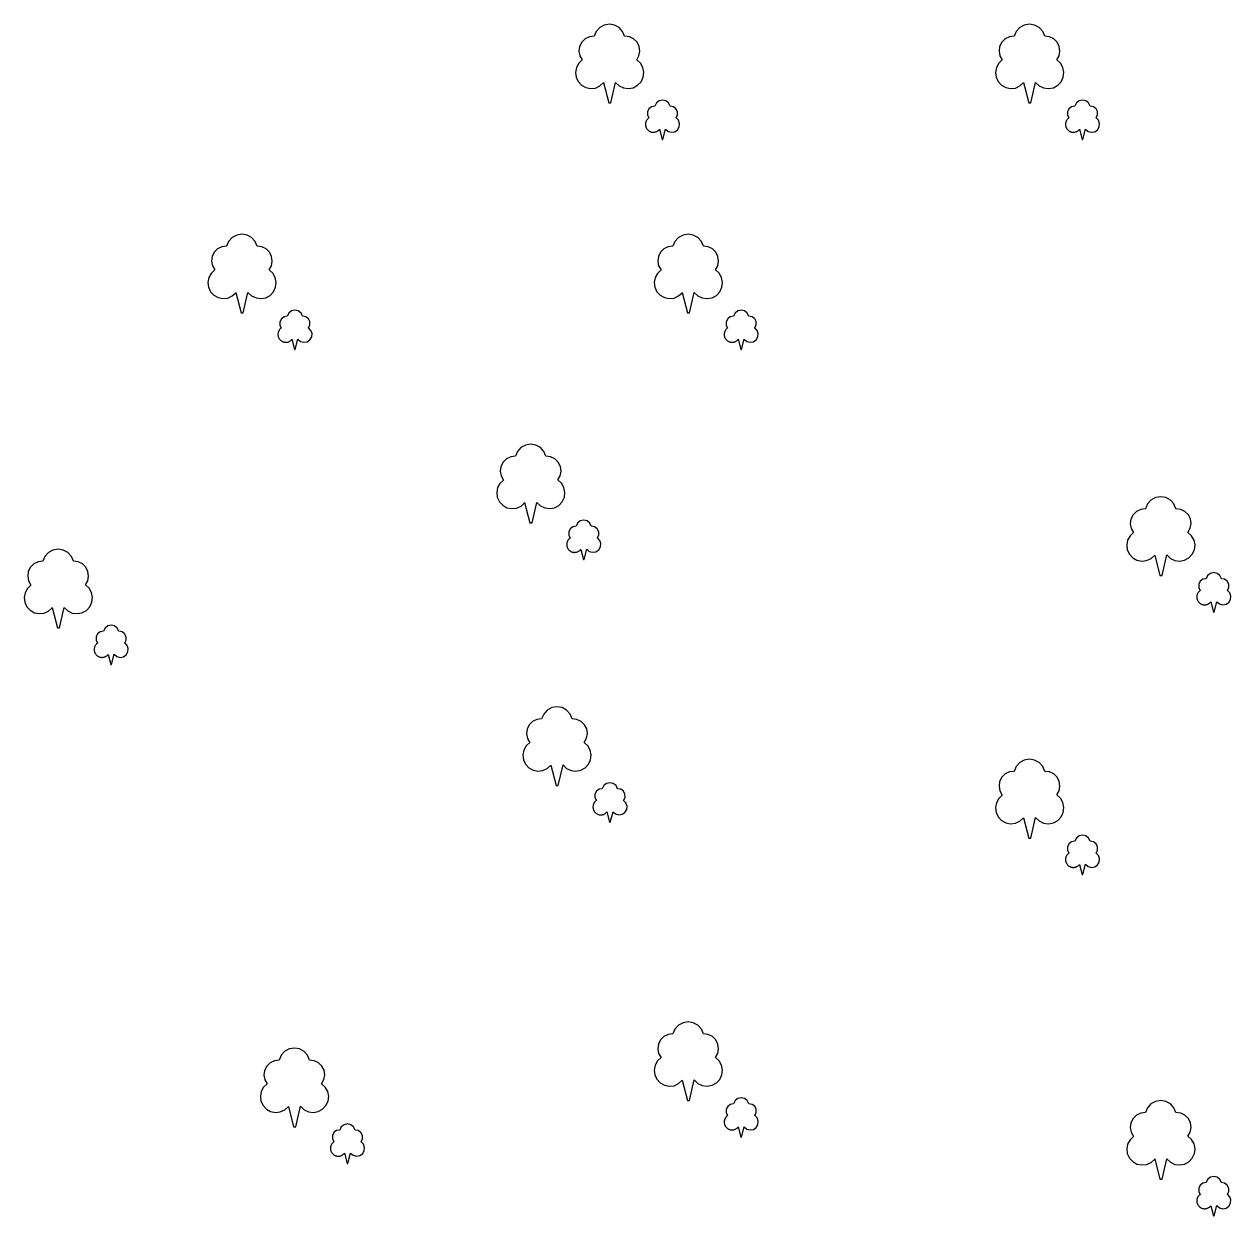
# Model space of a CAD drawing. Extents: x 427500 to 429848, y 434500 to 436505.
# Drawn here: x 429365.87 to 429411.83, y 434760.07 to 434805.46 of the extents above; entities that cross this region are included whole.
import ezdxf

# ---------------------------------------------------------------- set-up
doc = ezdxf.new("R2010")
doc.units = 0
doc.layers.add('LPTIP_Ex_Base', color=8, linetype='Continuous')

msp = doc.modelspace()

# ---------------------------------------------------------------- linework, layer by layer
at = {"layer": 'LPTIP_Ex_Base', "color": 251, "true_color": 0x636466}
for points in [[(429387.126, 434804.097), (429386.99, 434803.969), (429386.901, 434803.806), (429386.866, 434803.623), (429386.888, 434803.439), (429386.967, 434803.27), (429387.094, 434803.134), (429387.256, 434803.043), (429387.439, 434803.007), (429387.624, 434803.028), (429387.793, 434803.106), (429387.93, 434803.232), (429387.931, 434803.235), (429388.132, 434802.461), (429388.212, 434802.461), (429388.393, 434803.244), (429388.393, 434803.244), (429388.529, 434803.113), (429388.699, 434803.031), (429388.885, 434803.007), (429389.07, 434803.041), (429389.236, 434803.131), (429389.364, 434803.269), (429389.444, 434803.439), (429389.467, 434803.626), (429389.43, 434803.811), (429389.338, 434803.975), (429389.199, 434804.102), (429389.287, 434804.259), (429389.319, 434804.436), (429389.294, 434804.615), (429389.212, 434804.775), (429389.083, 434804.901), (429388.92, 434804.979), (429388.741, 434805), (429388.741, 434805), (429388.664, 434805.184), (429388.531, 434805.331), (429388.356, 434805.427), (429388.16, 434805.461), (429387.964, 434805.427), (429387.789, 434805.331), (429387.656, 434805.184), (429387.579, 434805), (429387.399, 434804.978), (429387.236, 434804.9), (429387.107, 434804.773), (429387.025, 434804.611), (429387.001, 434804.431), (429387.036, 434804.254), (429387.126, 434804.097)], [(429403.126, 434804.097), (429402.99, 434803.969), (429402.901, 434803.806), (429402.866, 434803.623), (429402.888, 434803.439), (429402.967, 434803.27), (429403.094, 434803.134), (429403.256, 434803.043), (429403.439, 434803.007), (429403.624, 434803.028), (429403.793, 434803.106), (429403.93, 434803.232), (429403.931, 434803.235), (429404.132, 434802.461), (429404.212, 434802.461), (429404.393, 434803.244), (429404.393, 434803.244), (429404.529, 434803.113), (429404.699, 434803.031), (429404.885, 434803.007), (429405.07, 434803.041), (429405.236, 434803.131), (429405.364, 434803.269), (429405.444, 434803.439), (429405.467, 434803.626), (429405.43, 434803.811), (429405.338, 434803.975), (429405.199, 434804.102), (429405.287, 434804.259), (429405.319, 434804.436), (429405.294, 434804.615), (429405.212, 434804.775), (429405.083, 434804.901), (429404.92, 434804.979), (429404.741, 434805), (429404.741, 434805), (429404.664, 434805.184), (429404.531, 434805.331), (429404.356, 434805.427), (429404.16, 434805.461), (429403.964, 434805.427), (429403.789, 434805.331), (429403.656, 434805.184), (429403.579, 434805), (429403.399, 434804.978), (429403.236, 434804.9), (429403.107, 434804.773), (429403.025, 434804.611), (429403.001, 434804.431), (429403.036, 434804.254), (429403.126, 434804.097)], [(429389.663, 434801.887), (429389.648, 434801.876), (429389.634, 434801.864), (429389.62, 434801.852), (429389.608, 434801.838), (429389.596, 434801.824), (429389.585, 434801.808), (429389.575, 434801.793), (429389.566, 434801.776), (429389.558, 434801.759), (429389.551, 434801.742), (429389.545, 434801.724), (429389.54, 434801.706), (429389.537, 434801.688), (429389.535, 434801.669), (429389.533, 434801.651), (429389.533, 434801.632), (429389.534, 434801.613), (429389.537, 434801.595), (429389.54, 434801.576), (429389.545, 434801.558), (429389.55, 434801.541), (429389.557, 434801.523), (429389.565, 434801.506), (429389.574, 434801.49), (429389.584, 434801.474), (429389.595, 434801.459), (429389.607, 434801.444), (429389.619, 434801.431), (429389.633, 434801.418), (429389.647, 434801.406), (429389.662, 434801.395), (429389.678, 434801.385), (429389.694, 434801.376), (429389.711, 434801.367), (429389.729, 434801.36), (429389.746, 434801.355), (429389.764, 434801.35), (429389.783, 434801.346), (429389.801, 434801.344), (429389.82, 434801.342), (429389.838, 434801.342), (429389.857, 434801.343), (429389.876, 434801.345), (429389.894, 434801.349), (429389.912, 434801.353), (429389.93, 434801.359), (429389.947, 434801.365), (429389.964, 434801.373), (429389.981, 434801.382), (429389.997, 434801.392), (429390.012, 434801.403), (429390.027, 434801.414), (429390.04, 434801.427), (429390.053, 434801.441), (429390.065, 434801.455), (429390.066, 434801.456), (429390.167, 434801.069), (429390.194, 434801.069), (429390.297, 434801.461), (429390.297, 434801.461), (429390.395, 434801.377), (429390.52, 434801.343), (429390.647, 434801.364), (429390.753, 434801.436), (429390.819, 434801.547), (429390.832, 434801.676), (429390.79, 434801.797), (429390.7, 434801.89), (429390.754, 434802.003), (429390.752, 434802.129), (429390.695, 434802.241), (429390.595, 434802.316), (429390.471, 434802.339), (429390.413, 434802.458), (429390.309, 434802.54), (429390.181, 434802.569), (429390.052, 434802.54), (429389.948, 434802.458), (429389.89, 434802.339), (429389.766, 434802.316), (429389.665, 434802.24), (429389.608, 434802.127), (429389.608, 434802.001), (429389.663, 434801.887)], [(429405.663, 434801.887), (429405.648, 434801.876), (429405.634, 434801.864), (429405.62, 434801.852), (429405.608, 434801.838), (429405.596, 434801.824), (429405.585, 434801.808), (429405.575, 434801.793), (429405.566, 434801.776), (429405.558, 434801.759), (429405.551, 434801.742), (429405.545, 434801.724), (429405.54, 434801.706), (429405.537, 434801.688), (429405.535, 434801.669), (429405.533, 434801.651), (429405.533, 434801.632), (429405.534, 434801.613), (429405.537, 434801.595), (429405.54, 434801.576), (429405.545, 434801.558), (429405.55, 434801.541), (429405.557, 434801.523), (429405.565, 434801.506), (429405.574, 434801.49), (429405.584, 434801.474), (429405.595, 434801.459), (429405.607, 434801.444), (429405.619, 434801.431), (429405.633, 434801.418), (429405.647, 434801.406), (429405.662, 434801.395), (429405.678, 434801.385), (429405.694, 434801.376), (429405.711, 434801.367), (429405.729, 434801.36), (429405.746, 434801.355), (429405.764, 434801.35), (429405.783, 434801.346), (429405.801, 434801.344), (429405.82, 434801.342), (429405.838, 434801.342), (429405.857, 434801.343), (429405.876, 434801.345), (429405.894, 434801.349), (429405.912, 434801.353), (429405.93, 434801.359), (429405.947, 434801.365), (429405.964, 434801.373), (429405.981, 434801.382), (429405.997, 434801.392), (429406.012, 434801.403), (429406.027, 434801.414), (429406.04, 434801.427), (429406.053, 434801.441), (429406.065, 434801.455), (429406.066, 434801.456), (429406.167, 434801.069), (429406.194, 434801.069), (429406.297, 434801.461), (429406.297, 434801.461), (429406.395, 434801.377), (429406.52, 434801.343), (429406.647, 434801.364), (429406.753, 434801.436), (429406.819, 434801.547), (429406.832, 434801.676), (429406.79, 434801.797), (429406.7, 434801.89), (429406.754, 434802.003), (429406.752, 434802.129), (429406.695, 434802.241), (429406.595, 434802.316), (429406.471, 434802.339), (429406.413, 434802.458), (429406.309, 434802.54), (429406.181, 434802.569), (429406.052, 434802.54), (429405.948, 434802.458), (429405.89, 434802.339), (429405.766, 434802.316), (429405.665, 434802.24), (429405.608, 434802.127), (429405.608, 434802.001), (429405.663, 434801.887)], [(429373.126, 434796.097), (429372.99, 434795.969), (429372.901, 434795.806), (429372.866, 434795.623), (429372.888, 434795.439), (429372.967, 434795.27), (429373.094, 434795.134), (429373.256, 434795.043), (429373.439, 434795.007), (429373.624, 434795.028), (429373.793, 434795.106), (429373.93, 434795.232), (429373.931, 434795.235), (429374.132, 434794.461), (429374.212, 434794.461), (429374.393, 434795.244), (429374.393, 434795.244), (429374.529, 434795.113), (429374.699, 434795.031), (429374.885, 434795.007), (429375.07, 434795.041), (429375.236, 434795.131), (429375.364, 434795.269), (429375.444, 434795.439), (429375.467, 434795.626), (429375.43, 434795.811), (429375.338, 434795.975), (429375.199, 434796.102), (429375.287, 434796.259), (429375.319, 434796.436), (429375.294, 434796.615), (429375.212, 434796.775), (429375.083, 434796.901), (429374.92, 434796.979), (429374.741, 434797), (429374.741, 434797), (429374.664, 434797.184), (429374.531, 434797.331), (429374.356, 434797.427), (429374.16, 434797.461), (429373.964, 434797.427), (429373.789, 434797.331), (429373.656, 434797.184), (429373.579, 434797), (429373.399, 434796.978), (429373.236, 434796.9), (429373.107, 434796.773), (429373.025, 434796.611), (429373.001, 434796.431), (429373.036, 434796.254), (429373.126, 434796.097)], [(429390.126, 434796.097), (429389.99, 434795.969), (429389.901, 434795.806), (429389.866, 434795.623), (429389.888, 434795.439), (429389.967, 434795.27), (429390.094, 434795.134), (429390.256, 434795.043), (429390.439, 434795.007), (429390.624, 434795.028), (429390.793, 434795.106), (429390.93, 434795.232), (429390.931, 434795.235), (429391.132, 434794.461), (429391.212, 434794.461), (429391.393, 434795.244), (429391.393, 434795.244), (429391.529, 434795.113), (429391.699, 434795.031), (429391.885, 434795.007), (429392.07, 434795.041), (429392.236, 434795.131), (429392.364, 434795.269), (429392.444, 434795.439), (429392.467, 434795.626), (429392.43, 434795.811), (429392.338, 434795.975), (429392.199, 434796.102), (429392.287, 434796.259), (429392.319, 434796.436), (429392.294, 434796.615), (429392.212, 434796.775), (429392.083, 434796.901), (429391.92, 434796.979), (429391.741, 434797), (429391.741, 434797), (429391.664, 434797.184), (429391.531, 434797.331), (429391.356, 434797.427), (429391.16, 434797.461), (429390.964, 434797.427), (429390.789, 434797.331), (429390.656, 434797.184), (429390.579, 434797), (429390.399, 434796.978), (429390.236, 434796.9), (429390.107, 434796.773), (429390.025, 434796.611), (429390.001, 434796.431), (429390.036, 434796.254), (429390.126, 434796.097)], [(429375.663, 434793.887), (429375.648, 434793.876), (429375.634, 434793.864), (429375.62, 434793.852), (429375.608, 434793.838), (429375.596, 434793.824), (429375.585, 434793.808), (429375.575, 434793.793), (429375.566, 434793.776), (429375.558, 434793.759), (429375.551, 434793.742), (429375.545, 434793.724), (429375.54, 434793.706), (429375.537, 434793.688), (429375.535, 434793.669), (429375.533, 434793.651), (429375.533, 434793.632), (429375.534, 434793.613), (429375.537, 434793.595), (429375.54, 434793.576), (429375.545, 434793.558), (429375.55, 434793.541), (429375.557, 434793.523), (429375.565, 434793.506), (429375.574, 434793.49), (429375.584, 434793.474), (429375.595, 434793.459), (429375.607, 434793.444), (429375.619, 434793.431), (429375.633, 434793.418), (429375.647, 434793.406), (429375.662, 434793.395), (429375.678, 434793.385), (429375.694, 434793.376), (429375.711, 434793.367), (429375.729, 434793.36), (429375.746, 434793.355), (429375.764, 434793.35), (429375.783, 434793.346), (429375.801, 434793.344), (429375.82, 434793.342), (429375.838, 434793.342), (429375.857, 434793.343), (429375.876, 434793.345), (429375.894, 434793.349), (429375.912, 434793.353), (429375.93, 434793.359), (429375.947, 434793.365), (429375.964, 434793.373), (429375.981, 434793.382), (429375.997, 434793.392), (429376.012, 434793.403), (429376.027, 434793.414), (429376.04, 434793.427), (429376.053, 434793.441), (429376.065, 434793.455), (429376.066, 434793.456), (429376.167, 434793.069), (429376.194, 434793.069), (429376.297, 434793.461), (429376.297, 434793.461), (429376.395, 434793.377), (429376.52, 434793.343), (429376.647, 434793.364), (429376.753, 434793.436), (429376.819, 434793.547), (429376.832, 434793.676), (429376.79, 434793.797), (429376.7, 434793.89), (429376.754, 434794.003), (429376.752, 434794.129), (429376.695, 434794.241), (429376.595, 434794.316), (429376.471, 434794.339), (429376.413, 434794.458), (429376.309, 434794.54), (429376.181, 434794.569), (429376.052, 434794.54), (429375.948, 434794.458), (429375.89, 434794.339), (429375.766, 434794.316), (429375.665, 434794.24), (429375.608, 434794.127), (429375.608, 434794.001), (429375.663, 434793.887)], [(429392.663, 434793.887), (429392.648, 434793.876), (429392.634, 434793.864), (429392.62, 434793.852), (429392.608, 434793.838), (429392.596, 434793.824), (429392.585, 434793.808), (429392.575, 434793.793), (429392.566, 434793.776), (429392.558, 434793.759), (429392.551, 434793.742), (429392.545, 434793.724), (429392.54, 434793.706), (429392.537, 434793.688), (429392.535, 434793.669), (429392.533, 434793.651), (429392.533, 434793.632), (429392.534, 434793.613), (429392.537, 434793.595), (429392.54, 434793.576), (429392.545, 434793.558), (429392.55, 434793.541), (429392.557, 434793.523), (429392.565, 434793.506), (429392.574, 434793.49), (429392.584, 434793.474), (429392.595, 434793.459), (429392.607, 434793.444), (429392.619, 434793.431), (429392.633, 434793.418), (429392.647, 434793.406), (429392.662, 434793.395), (429392.678, 434793.385), (429392.694, 434793.376), (429392.711, 434793.367), (429392.729, 434793.36), (429392.746, 434793.355), (429392.764, 434793.35), (429392.783, 434793.346), (429392.801, 434793.344), (429392.82, 434793.342), (429392.838, 434793.342), (429392.857, 434793.343), (429392.876, 434793.345), (429392.894, 434793.349), (429392.912, 434793.353), (429392.93, 434793.359), (429392.947, 434793.365), (429392.964, 434793.373), (429392.981, 434793.382), (429392.997, 434793.392), (429393.012, 434793.403), (429393.027, 434793.414), (429393.04, 434793.427), (429393.053, 434793.441), (429393.065, 434793.455), (429393.066, 434793.456), (429393.167, 434793.069), (429393.194, 434793.069), (429393.297, 434793.461), (429393.297, 434793.461), (429393.395, 434793.377), (429393.52, 434793.343), (429393.647, 434793.364), (429393.753, 434793.436), (429393.819, 434793.547), (429393.832, 434793.676), (429393.79, 434793.797), (429393.7, 434793.89), (429393.754, 434794.003), (429393.752, 434794.129), (429393.695, 434794.241), (429393.595, 434794.316), (429393.471, 434794.339), (429393.413, 434794.458), (429393.309, 434794.54), (429393.181, 434794.569), (429393.052, 434794.54), (429392.948, 434794.458), (429392.89, 434794.339), (429392.766, 434794.316), (429392.665, 434794.24), (429392.608, 434794.127), (429392.608, 434794.001), (429392.663, 434793.887)], [(429384.126, 434788.097), (429383.99, 434787.969), (429383.901, 434787.806), (429383.866, 434787.623), (429383.888, 434787.439), (429383.967, 434787.27), (429384.094, 434787.134), (429384.256, 434787.043), (429384.439, 434787.007), (429384.624, 434787.028), (429384.793, 434787.106), (429384.93, 434787.232), (429384.931, 434787.235), (429385.132, 434786.461), (429385.212, 434786.461), (429385.393, 434787.244), (429385.393, 434787.244), (429385.529, 434787.113), (429385.699, 434787.031), (429385.885, 434787.007), (429386.07, 434787.041), (429386.236, 434787.131), (429386.364, 434787.269), (429386.444, 434787.439), (429386.467, 434787.626), (429386.43, 434787.811), (429386.338, 434787.975), (429386.199, 434788.102), (429386.287, 434788.259), (429386.319, 434788.436), (429386.294, 434788.615), (429386.212, 434788.775), (429386.083, 434788.901), (429385.92, 434788.979), (429385.741, 434789), (429385.741, 434789), (429385.664, 434789.184), (429385.531, 434789.331), (429385.356, 434789.427), (429385.16, 434789.461), (429384.964, 434789.427), (429384.789, 434789.331), (429384.656, 434789.184), (429384.579, 434789), (429384.399, 434788.978), (429384.236, 434788.9), (429384.107, 434788.773), (429384.025, 434788.611), (429384.001, 434788.431), (429384.036, 434788.254), (429384.126, 434788.097)], [(429408.126, 434786.097), (429407.99, 434785.969), (429407.901, 434785.806), (429407.866, 434785.623), (429407.888, 434785.439), (429407.967, 434785.27), (429408.094, 434785.134), (429408.256, 434785.043), (429408.439, 434785.007), (429408.624, 434785.028), (429408.793, 434785.106), (429408.93, 434785.232), (429408.931, 434785.235), (429409.132, 434784.461), (429409.212, 434784.461), (429409.393, 434785.244), (429409.393, 434785.244), (429409.529, 434785.113), (429409.699, 434785.031), (429409.885, 434785.007), (429410.07, 434785.041), (429410.236, 434785.131), (429410.364, 434785.269), (429410.444, 434785.439), (429410.467, 434785.626), (429410.43, 434785.811), (429410.338, 434785.975), (429410.199, 434786.102), (429410.287, 434786.259), (429410.319, 434786.436), (429410.294, 434786.615), (429410.212, 434786.775), (429410.083, 434786.901), (429409.92, 434786.979), (429409.741, 434787), (429409.741, 434787), (429409.664, 434787.184), (429409.531, 434787.331), (429409.356, 434787.427), (429409.16, 434787.461), (429408.964, 434787.427), (429408.789, 434787.331), (429408.656, 434787.184), (429408.579, 434787), (429408.399, 434786.978), (429408.236, 434786.9), (429408.107, 434786.773), (429408.025, 434786.611), (429408.001, 434786.431), (429408.036, 434786.254), (429408.126, 434786.097)], [(429386.663, 434785.887), (429386.648, 434785.876), (429386.634, 434785.864), (429386.62, 434785.852), (429386.608, 434785.838), (429386.596, 434785.824), (429386.585, 434785.808), (429386.575, 434785.793), (429386.566, 434785.776), (429386.558, 434785.759), (429386.551, 434785.742), (429386.545, 434785.724), (429386.54, 434785.706), (429386.537, 434785.688), (429386.535, 434785.669), (429386.533, 434785.651), (429386.533, 434785.632), (429386.534, 434785.613), (429386.537, 434785.595), (429386.54, 434785.576), (429386.545, 434785.558), (429386.55, 434785.541), (429386.557, 434785.523), (429386.565, 434785.506), (429386.574, 434785.49), (429386.584, 434785.474), (429386.595, 434785.459), (429386.607, 434785.444), (429386.619, 434785.431), (429386.633, 434785.418), (429386.647, 434785.406), (429386.662, 434785.395), (429386.678, 434785.385), (429386.694, 434785.376), (429386.711, 434785.367), (429386.729, 434785.36), (429386.746, 434785.355), (429386.764, 434785.35), (429386.783, 434785.346), (429386.801, 434785.344), (429386.82, 434785.342), (429386.838, 434785.342), (429386.857, 434785.343), (429386.876, 434785.345), (429386.894, 434785.349), (429386.912, 434785.353), (429386.93, 434785.359), (429386.947, 434785.365), (429386.964, 434785.373), (429386.981, 434785.382), (429386.997, 434785.392), (429387.012, 434785.403), (429387.027, 434785.414), (429387.04, 434785.427), (429387.053, 434785.441), (429387.065, 434785.455), (429387.066, 434785.456), (429387.167, 434785.069), (429387.194, 434785.069), (429387.297, 434785.461), (429387.297, 434785.461), (429387.395, 434785.377), (429387.52, 434785.343), (429387.647, 434785.364), (429387.753, 434785.436), (429387.819, 434785.547), (429387.832, 434785.676), (429387.79, 434785.797), (429387.7, 434785.89), (429387.754, 434786.003), (429387.752, 434786.129), (429387.695, 434786.241), (429387.595, 434786.316), (429387.471, 434786.339), (429387.413, 434786.458), (429387.309, 434786.54), (429387.181, 434786.569), (429387.052, 434786.54), (429386.948, 434786.458), (429386.89, 434786.339), (429386.766, 434786.316), (429386.665, 434786.24), (429386.608, 434786.127), (429386.608, 434786.001), (429386.663, 434785.887)], [(429366.126, 434784.097), (429365.99, 434783.969), (429365.901, 434783.806), (429365.866, 434783.623), (429365.888, 434783.439), (429365.967, 434783.27), (429366.094, 434783.134), (429366.256, 434783.043), (429366.439, 434783.007), (429366.624, 434783.028), (429366.793, 434783.106), (429366.93, 434783.232), (429366.931, 434783.235), (429367.132, 434782.461), (429367.212, 434782.461), (429367.393, 434783.244), (429367.393, 434783.244), (429367.529, 434783.113), (429367.699, 434783.031), (429367.885, 434783.007), (429368.07, 434783.041), (429368.236, 434783.131), (429368.364, 434783.269), (429368.444, 434783.439), (429368.467, 434783.626), (429368.43, 434783.811), (429368.338, 434783.975), (429368.199, 434784.102), (429368.287, 434784.259), (429368.319, 434784.436), (429368.294, 434784.615), (429368.212, 434784.775), (429368.083, 434784.901), (429367.92, 434784.979), (429367.741, 434785), (429367.741, 434785), (429367.664, 434785.184), (429367.531, 434785.331), (429367.356, 434785.427), (429367.16, 434785.461), (429366.964, 434785.427), (429366.789, 434785.331), (429366.656, 434785.184), (429366.579, 434785), (429366.399, 434784.978), (429366.236, 434784.9), (429366.107, 434784.773), (429366.025, 434784.611), (429366.001, 434784.431), (429366.036, 434784.254), (429366.126, 434784.097)], [(429410.663, 434783.887), (429410.648, 434783.876), (429410.634, 434783.864), (429410.62, 434783.852), (429410.608, 434783.838), (429410.596, 434783.824), (429410.585, 434783.808), (429410.575, 434783.793), (429410.566, 434783.776), (429410.558, 434783.759), (429410.551, 434783.742), (429410.545, 434783.724), (429410.54, 434783.706), (429410.537, 434783.688), (429410.535, 434783.669), (429410.533, 434783.651), (429410.533, 434783.632), (429410.534, 434783.613), (429410.537, 434783.595), (429410.54, 434783.576), (429410.545, 434783.558), (429410.55, 434783.541), (429410.557, 434783.523), (429410.565, 434783.506), (429410.574, 434783.49), (429410.584, 434783.474), (429410.595, 434783.459), (429410.607, 434783.444), (429410.619, 434783.431), (429410.633, 434783.418), (429410.647, 434783.406), (429410.662, 434783.395), (429410.678, 434783.385), (429410.694, 434783.376), (429410.711, 434783.367), (429410.729, 434783.36), (429410.746, 434783.355), (429410.764, 434783.35), (429410.783, 434783.346), (429410.801, 434783.344), (429410.82, 434783.342), (429410.838, 434783.342), (429410.857, 434783.343), (429410.876, 434783.345), (429410.894, 434783.349), (429410.912, 434783.353), (429410.93, 434783.359), (429410.947, 434783.365), (429410.964, 434783.373), (429410.981, 434783.382), (429410.997, 434783.392), (429411.012, 434783.403), (429411.027, 434783.414), (429411.04, 434783.427), (429411.053, 434783.441), (429411.065, 434783.455), (429411.066, 434783.456), (429411.167, 434783.069), (429411.194, 434783.069), (429411.297, 434783.461), (429411.297, 434783.461), (429411.395, 434783.377), (429411.52, 434783.343), (429411.647, 434783.364), (429411.753, 434783.436), (429411.819, 434783.547), (429411.832, 434783.676), (429411.79, 434783.797), (429411.7, 434783.89), (429411.754, 434784.003), (429411.752, 434784.129), (429411.695, 434784.241), (429411.595, 434784.316), (429411.471, 434784.339), (429411.413, 434784.458), (429411.309, 434784.54), (429411.181, 434784.569), (429411.052, 434784.54), (429410.948, 434784.458), (429410.89, 434784.339), (429410.766, 434784.316), (429410.665, 434784.24), (429410.608, 434784.127), (429410.608, 434784.001), (429410.663, 434783.887)], [(429368.663, 434781.887), (429368.648, 434781.876), (429368.634, 434781.864), (429368.62, 434781.852), (429368.608, 434781.838), (429368.596, 434781.824), (429368.585, 434781.808), (429368.575, 434781.793), (429368.566, 434781.776), (429368.558, 434781.759), (429368.551, 434781.742), (429368.545, 434781.724), (429368.54, 434781.706), (429368.537, 434781.688), (429368.535, 434781.669), (429368.533, 434781.651), (429368.533, 434781.632), (429368.534, 434781.613), (429368.537, 434781.595), (429368.54, 434781.576), (429368.545, 434781.558), (429368.55, 434781.541), (429368.557, 434781.523), (429368.565, 434781.506), (429368.574, 434781.49), (429368.584, 434781.474), (429368.595, 434781.459), (429368.607, 434781.444), (429368.619, 434781.431), (429368.633, 434781.418), (429368.647, 434781.406), (429368.662, 434781.395), (429368.678, 434781.385), (429368.694, 434781.376), (429368.711, 434781.367), (429368.729, 434781.36), (429368.746, 434781.355), (429368.764, 434781.35), (429368.783, 434781.346), (429368.801, 434781.344), (429368.82, 434781.342), (429368.838, 434781.342), (429368.857, 434781.343), (429368.876, 434781.345), (429368.894, 434781.349), (429368.912, 434781.353), (429368.93, 434781.359), (429368.947, 434781.365), (429368.964, 434781.373), (429368.981, 434781.382), (429368.997, 434781.392), (429369.012, 434781.403), (429369.027, 434781.414), (429369.04, 434781.427), (429369.053, 434781.441), (429369.065, 434781.455), (429369.066, 434781.456), (429369.167, 434781.069), (429369.194, 434781.069), (429369.297, 434781.461), (429369.297, 434781.461), (429369.395, 434781.377), (429369.52, 434781.343), (429369.647, 434781.364), (429369.753, 434781.436), (429369.819, 434781.547), (429369.832, 434781.676), (429369.79, 434781.797), (429369.7, 434781.89), (429369.754, 434782.003), (429369.752, 434782.129), (429369.695, 434782.241), (429369.595, 434782.316), (429369.471, 434782.339), (429369.413, 434782.458), (429369.309, 434782.54), (429369.181, 434782.569), (429369.052, 434782.54), (429368.948, 434782.458), (429368.89, 434782.339), (429368.766, 434782.316), (429368.665, 434782.24), (429368.608, 434782.127), (429368.608, 434782.001), (429368.663, 434781.887)], [(429385.126, 434778.097), (429384.99, 434777.969), (429384.901, 434777.806), (429384.866, 434777.623), (429384.888, 434777.439), (429384.967, 434777.27), (429385.094, 434777.134), (429385.256, 434777.043), (429385.439, 434777.007), (429385.624, 434777.028), (429385.793, 434777.106), (429385.93, 434777.232), (429385.931, 434777.235), (429386.132, 434776.461), (429386.212, 434776.461), (429386.393, 434777.244), (429386.393, 434777.244), (429386.529, 434777.113), (429386.699, 434777.031), (429386.885, 434777.007), (429387.07, 434777.041), (429387.236, 434777.131), (429387.364, 434777.269), (429387.444, 434777.439), (429387.467, 434777.626), (429387.43, 434777.811), (429387.338, 434777.975), (429387.199, 434778.102), (429387.287, 434778.259), (429387.319, 434778.436), (429387.294, 434778.615), (429387.212, 434778.775), (429387.083, 434778.901), (429386.92, 434778.979), (429386.741, 434779), (429386.741, 434779), (429386.664, 434779.184), (429386.531, 434779.331), (429386.356, 434779.427), (429386.16, 434779.461), (429385.964, 434779.427), (429385.789, 434779.331), (429385.656, 434779.184), (429385.579, 434779), (429385.399, 434778.978), (429385.236, 434778.9), (429385.107, 434778.773), (429385.025, 434778.611), (429385.001, 434778.431), (429385.036, 434778.254), (429385.126, 434778.097)], [(429403.126, 434776.097), (429402.99, 434775.969), (429402.901, 434775.806), (429402.866, 434775.623), (429402.888, 434775.439), (429402.967, 434775.27), (429403.094, 434775.134), (429403.256, 434775.043), (429403.439, 434775.007), (429403.624, 434775.028), (429403.793, 434775.106), (429403.93, 434775.232), (429403.931, 434775.235), (429404.132, 434774.461), (429404.212, 434774.461), (429404.393, 434775.244), (429404.393, 434775.244), (429404.529, 434775.113), (429404.699, 434775.031), (429404.885, 434775.007), (429405.07, 434775.041), (429405.236, 434775.131), (429405.364, 434775.269), (429405.444, 434775.439), (429405.467, 434775.626), (429405.43, 434775.811), (429405.338, 434775.975), (429405.199, 434776.102), (429405.287, 434776.259), (429405.319, 434776.436), (429405.294, 434776.615), (429405.212, 434776.775), (429405.083, 434776.901), (429404.92, 434776.979), (429404.741, 434777), (429404.741, 434777), (429404.664, 434777.184), (429404.531, 434777.331), (429404.356, 434777.427), (429404.16, 434777.461), (429403.964, 434777.427), (429403.789, 434777.331), (429403.656, 434777.184), (429403.579, 434777), (429403.399, 434776.978), (429403.236, 434776.9), (429403.107, 434776.773), (429403.025, 434776.611), (429403.001, 434776.431), (429403.036, 434776.254), (429403.126, 434776.097)], [(429387.663, 434775.887), (429387.648, 434775.876), (429387.634, 434775.864), (429387.62, 434775.852), (429387.608, 434775.838), (429387.596, 434775.824), (429387.585, 434775.808), (429387.575, 434775.793), (429387.566, 434775.776), (429387.558, 434775.759), (429387.551, 434775.742), (429387.545, 434775.724), (429387.54, 434775.706), (429387.537, 434775.688), (429387.535, 434775.669), (429387.533, 434775.651), (429387.533, 434775.632), (429387.534, 434775.613), (429387.537, 434775.595), (429387.54, 434775.576), (429387.545, 434775.558), (429387.55, 434775.541), (429387.557, 434775.523), (429387.565, 434775.506), (429387.574, 434775.49), (429387.584, 434775.474), (429387.595, 434775.459), (429387.607, 434775.444), (429387.619, 434775.431), (429387.633, 434775.418), (429387.647, 434775.406), (429387.662, 434775.395), (429387.678, 434775.385), (429387.694, 434775.376), (429387.711, 434775.367), (429387.729, 434775.36), (429387.746, 434775.355), (429387.764, 434775.35), (429387.783, 434775.346), (429387.801, 434775.344), (429387.82, 434775.342), (429387.838, 434775.342), (429387.857, 434775.343), (429387.876, 434775.345), (429387.894, 434775.349), (429387.912, 434775.353), (429387.93, 434775.359), (429387.947, 434775.365), (429387.964, 434775.373), (429387.981, 434775.382), (429387.997, 434775.392), (429388.012, 434775.403), (429388.027, 434775.414), (429388.04, 434775.427), (429388.053, 434775.441), (429388.065, 434775.455), (429388.066, 434775.456), (429388.167, 434775.069), (429388.194, 434775.069), (429388.297, 434775.461), (429388.297, 434775.461), (429388.395, 434775.377), (429388.52, 434775.343), (429388.647, 434775.364), (429388.753, 434775.436), (429388.819, 434775.547), (429388.832, 434775.676), (429388.79, 434775.797), (429388.7, 434775.89), (429388.754, 434776.003), (429388.752, 434776.129), (429388.695, 434776.241), (429388.595, 434776.316), (429388.471, 434776.339), (429388.413, 434776.458), (429388.309, 434776.54), (429388.181, 434776.569), (429388.052, 434776.54), (429387.948, 434776.458), (429387.89, 434776.339), (429387.766, 434776.316), (429387.665, 434776.24), (429387.608, 434776.127), (429387.608, 434776.001), (429387.663, 434775.887)], [(429405.663, 434773.887), (429405.648, 434773.876), (429405.634, 434773.864), (429405.62, 434773.852), (429405.608, 434773.838), (429405.596, 434773.824), (429405.585, 434773.808), (429405.575, 434773.793), (429405.566, 434773.776), (429405.558, 434773.759), (429405.551, 434773.742), (429405.545, 434773.724), (429405.54, 434773.706), (429405.537, 434773.688), (429405.535, 434773.669), (429405.533, 434773.651), (429405.533, 434773.632), (429405.534, 434773.613), (429405.537, 434773.595), (429405.54, 434773.576), (429405.545, 434773.558), (429405.55, 434773.541), (429405.557, 434773.523), (429405.565, 434773.506), (429405.574, 434773.49), (429405.584, 434773.474), (429405.595, 434773.459), (429405.607, 434773.444), (429405.619, 434773.431), (429405.633, 434773.418), (429405.647, 434773.406), (429405.662, 434773.395), (429405.678, 434773.385), (429405.694, 434773.376), (429405.711, 434773.367), (429405.729, 434773.36), (429405.746, 434773.355), (429405.764, 434773.35), (429405.783, 434773.346), (429405.801, 434773.344), (429405.82, 434773.342), (429405.838, 434773.342), (429405.857, 434773.343), (429405.876, 434773.345), (429405.894, 434773.349), (429405.912, 434773.353), (429405.93, 434773.359), (429405.947, 434773.365), (429405.964, 434773.373), (429405.981, 434773.382), (429405.997, 434773.392), (429406.012, 434773.403), (429406.027, 434773.414), (429406.04, 434773.427), (429406.053, 434773.441), (429406.065, 434773.455), (429406.066, 434773.456), (429406.167, 434773.069), (429406.194, 434773.069), (429406.297, 434773.461), (429406.297, 434773.461), (429406.395, 434773.377), (429406.52, 434773.343), (429406.647, 434773.364), (429406.753, 434773.436), (429406.819, 434773.547), (429406.832, 434773.676), (429406.79, 434773.797), (429406.7, 434773.89), (429406.754, 434774.003), (429406.752, 434774.129), (429406.695, 434774.241), (429406.595, 434774.316), (429406.471, 434774.339), (429406.413, 434774.458), (429406.309, 434774.54), (429406.181, 434774.569), (429406.052, 434774.54), (429405.948, 434774.458), (429405.89, 434774.339), (429405.766, 434774.316), (429405.665, 434774.24), (429405.608, 434774.127), (429405.608, 434774.001), (429405.663, 434773.887)], [(429390.126, 434766.097), (429389.99, 434765.969), (429389.901, 434765.806), (429389.866, 434765.623), (429389.888, 434765.439), (429389.967, 434765.27), (429390.094, 434765.134), (429390.256, 434765.043), (429390.439, 434765.007), (429390.624, 434765.028), (429390.793, 434765.106), (429390.93, 434765.232), (429390.931, 434765.235), (429391.132, 434764.461), (429391.212, 434764.461), (429391.393, 434765.244), (429391.393, 434765.244), (429391.529, 434765.113), (429391.699, 434765.031), (429391.885, 434765.007), (429392.07, 434765.041), (429392.236, 434765.131), (429392.364, 434765.269), (429392.444, 434765.439), (429392.467, 434765.626), (429392.43, 434765.811), (429392.338, 434765.975), (429392.199, 434766.102), (429392.287, 434766.259), (429392.319, 434766.436), (429392.294, 434766.615), (429392.212, 434766.775), (429392.083, 434766.901), (429391.92, 434766.979), (429391.741, 434767), (429391.741, 434767), (429391.664, 434767.184), (429391.531, 434767.331), (429391.356, 434767.427), (429391.16, 434767.461), (429390.964, 434767.427), (429390.789, 434767.331), (429390.656, 434767.184), (429390.579, 434767), (429390.399, 434766.978), (429390.236, 434766.9), (429390.107, 434766.773), (429390.025, 434766.611), (429390.001, 434766.431), (429390.036, 434766.254), (429390.126, 434766.097)], [(429375.126, 434765.097), (429374.99, 434764.969), (429374.901, 434764.806), (429374.866, 434764.623), (429374.888, 434764.439), (429374.967, 434764.27), (429375.094, 434764.134), (429375.256, 434764.043), (429375.439, 434764.007), (429375.624, 434764.028), (429375.793, 434764.106), (429375.93, 434764.232), (429375.931, 434764.235), (429376.132, 434763.461), (429376.212, 434763.461), (429376.393, 434764.244), (429376.393, 434764.244), (429376.529, 434764.113), (429376.699, 434764.031), (429376.885, 434764.007), (429377.07, 434764.041), (429377.236, 434764.131), (429377.364, 434764.269), (429377.444, 434764.439), (429377.467, 434764.626), (429377.43, 434764.811), (429377.338, 434764.975), (429377.199, 434765.102), (429377.287, 434765.259), (429377.319, 434765.436), (429377.294, 434765.615), (429377.212, 434765.775), (429377.083, 434765.901), (429376.92, 434765.979), (429376.741, 434766), (429376.741, 434766), (429376.664, 434766.184), (429376.531, 434766.331), (429376.356, 434766.427), (429376.16, 434766.461), (429375.964, 434766.427), (429375.789, 434766.331), (429375.656, 434766.184), (429375.579, 434766), (429375.399, 434765.978), (429375.236, 434765.9), (429375.107, 434765.773), (429375.025, 434765.611), (429375.001, 434765.431), (429375.036, 434765.254), (429375.126, 434765.097)], [(429392.663, 434763.887), (429392.648, 434763.876), (429392.634, 434763.864), (429392.62, 434763.852), (429392.608, 434763.838), (429392.596, 434763.824), (429392.585, 434763.808), (429392.575, 434763.793), (429392.566, 434763.776), (429392.558, 434763.759), (429392.551, 434763.742), (429392.545, 434763.724), (429392.54, 434763.706), (429392.537, 434763.688), (429392.535, 434763.669), (429392.533, 434763.651), (429392.533, 434763.632), (429392.534, 434763.613), (429392.537, 434763.595), (429392.54, 434763.576), (429392.545, 434763.558), (429392.55, 434763.541), (429392.557, 434763.523), (429392.565, 434763.506), (429392.574, 434763.49), (429392.584, 434763.474), (429392.595, 434763.459), (429392.607, 434763.444), (429392.619, 434763.431), (429392.633, 434763.418), (429392.647, 434763.406), (429392.662, 434763.395), (429392.678, 434763.385), (429392.694, 434763.376), (429392.711, 434763.367), (429392.729, 434763.36), (429392.746, 434763.355), (429392.764, 434763.35), (429392.783, 434763.346), (429392.801, 434763.344), (429392.82, 434763.342), (429392.838, 434763.342), (429392.857, 434763.343), (429392.876, 434763.345), (429392.894, 434763.349), (429392.912, 434763.353), (429392.93, 434763.359), (429392.947, 434763.365), (429392.964, 434763.373), (429392.981, 434763.382), (429392.997, 434763.392), (429393.012, 434763.403), (429393.027, 434763.414), (429393.04, 434763.427), (429393.053, 434763.441), (429393.065, 434763.455), (429393.066, 434763.456), (429393.167, 434763.069), (429393.194, 434763.069), (429393.297, 434763.461), (429393.297, 434763.461), (429393.395, 434763.377), (429393.52, 434763.343), (429393.647, 434763.364), (429393.753, 434763.436), (429393.819, 434763.547), (429393.832, 434763.676), (429393.79, 434763.797), (429393.7, 434763.89), (429393.754, 434764.003), (429393.752, 434764.129), (429393.695, 434764.241), (429393.595, 434764.316), (429393.471, 434764.339), (429393.413, 434764.458), (429393.309, 434764.54), (429393.181, 434764.569), (429393.052, 434764.54), (429392.948, 434764.458), (429392.89, 434764.339), (429392.766, 434764.316), (429392.665, 434764.24), (429392.608, 434764.127), (429392.608, 434764.001), (429392.663, 434763.887)], [(429408.126, 434763.097), (429407.99, 434762.969), (429407.901, 434762.806), (429407.866, 434762.623), (429407.888, 434762.439), (429407.967, 434762.27), (429408.094, 434762.134), (429408.256, 434762.043), (429408.439, 434762.007), (429408.624, 434762.028), (429408.793, 434762.106), (429408.93, 434762.232), (429408.931, 434762.235), (429409.132, 434761.461), (429409.212, 434761.461), (429409.393, 434762.244), (429409.393, 434762.244), (429409.529, 434762.113), (429409.699, 434762.031), (429409.885, 434762.007), (429410.07, 434762.041), (429410.236, 434762.131), (429410.364, 434762.269), (429410.444, 434762.439), (429410.467, 434762.626), (429410.43, 434762.811), (429410.338, 434762.975), (429410.199, 434763.102), (429410.287, 434763.259), (429410.319, 434763.436), (429410.294, 434763.615), (429410.212, 434763.775), (429410.083, 434763.901), (429409.92, 434763.979), (429409.741, 434764), (429409.741, 434764), (429409.664, 434764.184), (429409.531, 434764.331), (429409.356, 434764.427), (429409.16, 434764.461), (429408.964, 434764.427), (429408.789, 434764.331), (429408.656, 434764.184), (429408.579, 434764), (429408.399, 434763.978), (429408.236, 434763.9), (429408.107, 434763.773), (429408.025, 434763.611), (429408.001, 434763.431), (429408.036, 434763.254), (429408.126, 434763.097)], [(429377.663, 434762.887), (429377.648, 434762.876), (429377.634, 434762.864), (429377.62, 434762.852), (429377.608, 434762.838), (429377.596, 434762.824), (429377.585, 434762.808), (429377.575, 434762.793), (429377.566, 434762.776), (429377.558, 434762.759), (429377.551, 434762.742), (429377.545, 434762.724), (429377.54, 434762.706), (429377.537, 434762.688), (429377.535, 434762.669), (429377.533, 434762.651), (429377.533, 434762.632), (429377.534, 434762.613), (429377.537, 434762.595), (429377.54, 434762.576), (429377.545, 434762.558), (429377.55, 434762.541), (429377.557, 434762.523), (429377.565, 434762.506), (429377.574, 434762.49), (429377.584, 434762.474), (429377.595, 434762.459), (429377.607, 434762.444), (429377.619, 434762.431), (429377.633, 434762.418), (429377.647, 434762.406), (429377.662, 434762.395), (429377.678, 434762.385), (429377.694, 434762.376), (429377.711, 434762.367), (429377.729, 434762.36), (429377.746, 434762.355), (429377.764, 434762.35), (429377.783, 434762.346), (429377.801, 434762.344), (429377.82, 434762.342), (429377.838, 434762.342), (429377.857, 434762.343), (429377.876, 434762.345), (429377.894, 434762.349), (429377.912, 434762.353), (429377.93, 434762.359), (429377.947, 434762.365), (429377.964, 434762.373), (429377.981, 434762.382), (429377.997, 434762.392), (429378.012, 434762.403), (429378.027, 434762.414), (429378.04, 434762.427), (429378.053, 434762.441), (429378.065, 434762.455), (429378.066, 434762.456), (429378.167, 434762.069), (429378.194, 434762.069), (429378.297, 434762.461), (429378.297, 434762.461), (429378.395, 434762.377), (429378.52, 434762.343), (429378.647, 434762.364), (429378.753, 434762.436), (429378.819, 434762.547), (429378.832, 434762.676), (429378.79, 434762.797), (429378.7, 434762.89), (429378.754, 434763.003), (429378.752, 434763.129), (429378.695, 434763.241), (429378.595, 434763.316), (429378.471, 434763.339), (429378.413, 434763.458), (429378.309, 434763.54), (429378.181, 434763.569), (429378.052, 434763.54), (429377.948, 434763.458), (429377.89, 434763.339), (429377.766, 434763.316), (429377.665, 434763.24), (429377.608, 434763.127), (429377.608, 434763.001), (429377.663, 434762.887)], [(429410.663, 434760.887), (429410.648, 434760.876), (429410.634, 434760.864), (429410.62, 434760.852), (429410.608, 434760.838), (429410.596, 434760.824), (429410.585, 434760.808), (429410.575, 434760.793), (429410.566, 434760.776), (429410.558, 434760.759), (429410.551, 434760.742), (429410.545, 434760.724), (429410.54, 434760.706), (429410.537, 434760.688), (429410.535, 434760.669), (429410.533, 434760.651), (429410.533, 434760.632), (429410.534, 434760.613), (429410.537, 434760.595), (429410.54, 434760.576), (429410.545, 434760.558), (429410.55, 434760.541), (429410.557, 434760.523), (429410.565, 434760.506), (429410.574, 434760.49), (429410.584, 434760.474), (429410.595, 434760.459), (429410.607, 434760.444), (429410.619, 434760.431), (429410.633, 434760.418), (429410.647, 434760.406), (429410.662, 434760.395), (429410.678, 434760.385), (429410.694, 434760.376), (429410.711, 434760.367), (429410.729, 434760.36), (429410.746, 434760.355), (429410.764, 434760.35), (429410.783, 434760.346), (429410.801, 434760.344), (429410.82, 434760.342), (429410.838, 434760.342), (429410.857, 434760.343), (429410.876, 434760.345), (429410.894, 434760.349), (429410.912, 434760.353), (429410.93, 434760.359), (429410.947, 434760.365), (429410.964, 434760.373), (429410.981, 434760.382), (429410.997, 434760.392), (429411.012, 434760.403), (429411.027, 434760.414), (429411.04, 434760.427), (429411.053, 434760.441), (429411.065, 434760.455), (429411.066, 434760.456), (429411.167, 434760.069), (429411.194, 434760.069), (429411.297, 434760.461), (429411.297, 434760.461), (429411.395, 434760.377), (429411.52, 434760.343), (429411.647, 434760.364), (429411.753, 434760.436), (429411.819, 434760.547), (429411.832, 434760.676), (429411.79, 434760.797), (429411.7, 434760.89), (429411.754, 434761.003), (429411.752, 434761.129), (429411.695, 434761.241), (429411.595, 434761.316), (429411.471, 434761.339), (429411.413, 434761.458), (429411.309, 434761.54), (429411.181, 434761.569), (429411.052, 434761.54), (429410.948, 434761.458), (429410.89, 434761.339), (429410.766, 434761.316), (429410.665, 434761.24), (429410.608, 434761.127), (429410.608, 434761.001), (429410.663, 434760.887)]]:
    msp.add_lwpolyline(points, dxfattribs=at)

doc.saveas('drawing.dxf')
